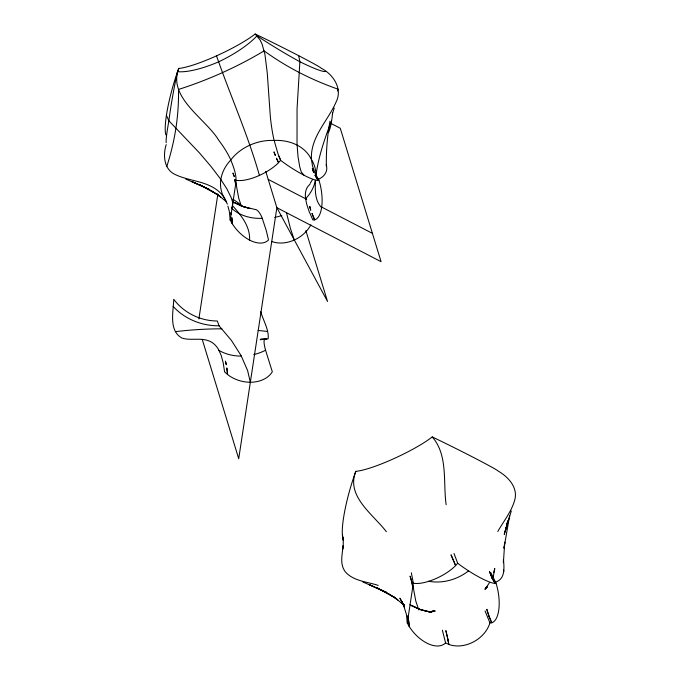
<?xml version="1.0" encoding="UTF-8"?>
<svg xmlns="http://www.w3.org/2000/svg" width="680" height="680" viewBox="0 0 680 680"><rect width="100%" height="100%" fill="white"/><g stroke="black" fill="none" stroke-linecap="round" stroke-linejoin="round"><path stroke-width="1.02" d="M378.19 585.395C367.064 581.689 353.651 581.221 345.363 571.906C337.748 561.714 344.769 549.219 342.95 537.846A48.424 8.457 -74.4 0 1 355.844 471.342A48.424 7.964 -25.2 0 0 393.592 458.771A48.424 7.964 -25.2 0 0 432.233 436.917A48.424 1.326 26.6 0 1 475.771 458.626A48.424 1.326 26.6 0 1 498.193 471.087C508.258 476.841 518.296 487.662 514.7 500.174C511.419 511.734 503.642 521.194 497.785 531.496M315.86 176.418C318.24 157.106 324.692 138.584 331.627 120.505A51.111 24.811 77.9 0 0 332.512 113.007M509.575 515.924L503.99 548.241L504.756 542.104L503.404 562.623L503.463 559.428C504.177 567.834 505.469 579.266 495.167 582.241M342.992 547.902L343.281 545.598L342.822 549.049M310.021 184.135L307.878 186.481A78.625 30.047 40.1 0 0 305.515 198.076L306.654 204.008L309.043 211.259L312.859 219.997L314.865 219.784A28.874 11.976 80.4 0 0 318.911 180.166L314.882 172.847L312.46 165.809L311.449 159.035A78.625 47.047 -28.4 0 1 314.916 140.148C320.356 126.642 330.174 115.515 335.997 102.221C342.983 88.766 333.276 74.332 321.122 68.17A48.424 1.326 26.6 0 0 298.707 55.7A48.424 1.326 26.6 0 0 255.161 34A48.424 7.964 -25.2 0 1 216.52 55.853A48.424 7.964 -25.2 0 1 178.772 68.425C167.365 97.699 205.785 118.592 218.773 140.318A78.625 30.047 40.1 0 1 230.444 159.18C233.674 167.229 237.362 176.06 235.586 184.867L230.205 220.142L232.56 224.204A28.874 16.609 49.4 0 0 268.506 239.989L266.262 230.546L262.047 217.668A78.625 17 89.9 0 0 256.284 209.737L243.389 206.694L234.183 202.538L241.29 205.929L249.951 208.547L243.389 206.694L232.9 201.773M232.135 207.791L232.849 202.904L231.302 197.863L226.958 188.981L220.192 178.517L211.004 166.464L199.385 152.821L168.878 120.794L166.396 115.337M411.357 572.773L413.329 583.236L407.277 623.067L409.632 627.13A28.874 16.609 49.4 0 0 445.579 642.906L449.267 644.589A28.874 22.635 -31.2 0 0 489.931 622.914L491.929 622.702A28.874 11.976 80.4 0 0 495.983 583.083L490.875 572.628M493.153 577.413L494.768 568.557L493.706 572.645M198.883 318.971L217.872 193.995M507.773 520.455L507.059 524.127L507.458 522.452M511.3 510.969L504.254 534.438L507.416 522.554M506.013 528.572L506.983 525.104L505.189 531.352M166.192 144.594C162.817 155.15 163.888 169.558 175.372 174.615C186.983 180.098 200.277 180.71 211.726 186.66A78.625 47.047 -28.4 0 1 224.502 198.22L227.375 204.153M332.469 113.908L334.228 108.052M355.844 471.342C345.661 496.094 373.226 514.488 386.35 531.692M310.216 183.277L312.273 179.979M489.337 582.896L484.95 589.399L487.092 587.061L485.206 588.421L487.407 586.806M305.651 198.781L308.185 195.815A43.614 34.688 -17 0 0 315.426 180.157C315.172 189.507 314.517 200.413 321.606 207.63M255.161 34L260.253 40.188L262.157 44.31L264.92 54.315L267.249 72.871L270.368 117.062A78.625 17 89.9 0 0 273.912 139.587L277.942 153.706L280.619 160.327L278.248 162.979A28.874 10.744 -26.5 0 1 236.266 180.31M454.027 553.537L457.683 563.244L455.319 565.896A28.874 10.744 -26.5 0 1 413.329 583.236M318.096 179.325C324.096 177.233 328.508 171.113 326.188 164.688M429.207 612.289L433.721 610.784L429.072 612.298M318.911 180.166L317.883 180.438A28.874 4.717 32.4 0 1 280.619 160.327L278.962 156.23M495.983 583.083L494.955 583.355A28.874 4.717 32.4 0 1 457.683 563.244M429.148 612.365L435.2 610.963L429.82 612.144L431.562 612.085L420.461 609.62L411.255 605.455L418.361 608.846L427.023 611.465L420.461 609.62L409.964 604.69M260.194 339.745L268.166 338.819C269.093 329.519 263.151 320.526 260.763 311.686M266.764 339.142L260.567 339.277L265.94 339.082L264.52 339.626L264.129 340.671A78.625 7.539 65.7 0 0 265.37 349.588L272.323 371.798A28.874 21.735 14.6 0 1 227.996 374.867L224.604 371.892L223.176 362.635L221.153 355.3L218.603 349.673A78.625 36.975 -62.6 0 0 208.615 340.774C200.065 337.603 190.757 340.765 182.13 338.147C168.504 330.939 173.357 311.721 173.757 299.276A48.424 42.075 22.8 0 0 217.303 320.977L219.071 325.771L231.506 340.552L241.009 355.462L247.588 370.49L250.342 382.245M271.719 241.451L272.195 241.663A28.874 22.635 -31.2 0 0 310.845 224.859M185.844 179.078L208.726 189.133M362.916 581.995L386.631 592.442L368.951 584.477L385.832 592.348L390.499 594.906L376.695 587.656L394.255 597.38L389.971 594.626L397.851 599.921L393.966 597.014L404.404 605.404L401.285 602.48L404.481 605.744L401.974 602.794L404.43 606.084M209.559 189.524L191.879 181.56L204.544 187.187L213.435 191.989L199.623 184.739L217.183 194.463L212.899 191.709L220.779 196.996L216.894 194.097L226.601 201.841M330.888 123.394L340.28 128.256L381.072 261.69L276.87 207.706L265.736 171.3M268.209 179.384L306.697 199.325M321.716 207.111L372.419 233.368M218.909 350.344L222.181 352.078A43.614 34.688 -17 0 0 241.349 356.107M432.233 436.917C448.239 455.175 442.943 482.358 446.148 504.738M232.399 205.564C241 215.076 250.342 226.5 249.585 240.082M304.155 175.329L301.317 172.04L299.778 166.999L298.052 156.935L297.024 143.888L297.058 108.8L299.88 61.753L298.707 55.7M404.09 605.506L399.899 598.145L404.09 606.339M230.936 212.849L231.412 214.574L230.953 212.874M408.008 615.774L409.343 626.629M226.423 201.909L224.85 198.925A43.614 34.688 -17 0 1 228.233 162.953L230.767 159.987A43.614 34.688 -17 0 1 270.019 140.429L274.125 140.445A43.614 34.688 -17 0 1 309.995 156.859L311.567 159.843A43.614 34.688 -17 0 1 315.894 175.873M278.553 162.639L276.437 158.177L278.536 162.647M404.447 607.07L401.923 601.842L404.09 605.931L403.291 604.443L406.394 614.321L407.277 623.067M489.931 622.914L485.052 610.954M418.778 609.943L415.82 601.213L412.862 585.336M241.392 206.244L238.748 198.296L235.799 182.418M294.321 240.006L290.428 228.497L286.535 212.882M216.52 55.853C230.418 95.812 247.885 134.674 259.42 175.415M305.889 230.69L327.522 301.444L276.87 207.706L238.714 458.711L202.249 339.43M442.374 630.182L445.579 642.906M227.902 206.1L229.322 211.404L230.205 220.142M408.025 615.791L409.326 626.603M342.372 534.71L343.417 540.566L342.95 537.846M235.671 184.271L234.855 179.46L235.662 184.305M503.565 569.874L503.804 571.625M468.596 570.877A48.424 43.461 -35.6 0 1 428.434 581.255M265.557 350.26A43.614 34.688 -17 0 1 253.742 354.603M175.389 331.653A330.667 263.041 -17 0 1 221.875 328.814M258.128 330.48A330.667 263.041 -17 0 1 267.521 331.491M219.071 325.771A51.111 41.267 15.5 0 1 173.119 306.332M262.293 218.323A43.614 34.688 -17 0 1 231.268 207.927M232.824 199.138A330.667 263.041 -17 0 1 240.737 204.68M166.795 166.37A330.667 263.041 -17 0 0 178.483 89.462A330.667 263.041 -17 0 0 264.12 50.873A330.667 263.041 -17 0 0 338.062 89.182A330.667 263.041 -17 0 0 337.484 91.001M165.877 134.92A48.424 8.457 -74.4 0 1 178.772 68.425M166.209 142.672A51.111 2.881 -77.7 0 1 168.878 120.794A51.111 4.037 -79.6 0 1 177.488 71.647A51.111 15.002 -24.8 0 0 218.509 61.897A51.111 14.807 -27.1 0 0 256.998 35.811A51.111 4.037 31.1 0 0 299.88 61.753A51.111 4.998 29.1 0 0 325.661 71.383M326.375 166.081A330.667 263.041 -17 0 1 329.987 121.21M331.627 120.505A51.111 23.655 75.9 0 1 328.746 131.98M281.8 215.5A43.614 34.688 -17 0 1 274.677 217.387M447.525 637.729L445.867 630.564L447.5 637.729M412.275 583.933L412.734 587.222L411.927 582.42L412.267 583.967M231.863 217.778L232.271 223.712L231.854 217.796M411.918 582.335L410.074 576.096L411.91 582.369M226.856 368.101L227.579 374.501L226.856 368.101M234.285 176.63L233.002 173.179L234.285 176.63M310.258 208.335L310.726 210.248L309.757 206.329L310.241 208.344M487.322 611.252L486.829 609.255L489.107 616.479L487.322 611.252M455.625 565.556L451.027 554.787L455.6 565.573M275.392 155.516L273.964 151.869L275.375 155.533M447.933 639.821L447.542 637.806L448.817 644.376L447.933 639.821M225.862 362.975L225.386 361.131L226.278 364.735L225.862 362.975M312.035 213.554L314.602 219.81L312.035 213.554M315.036 175.219L318.01 180.404L315.036 175.219M492.108 578.144L489.413 571.361L492.108 578.144M495.083 583.321L492.116 578.17L495.091 583.321M491.691 622.727L489.124 616.505L491.674 622.727M313.616 172.329L312.341 168.444L313.607 172.32"/></g></svg>
